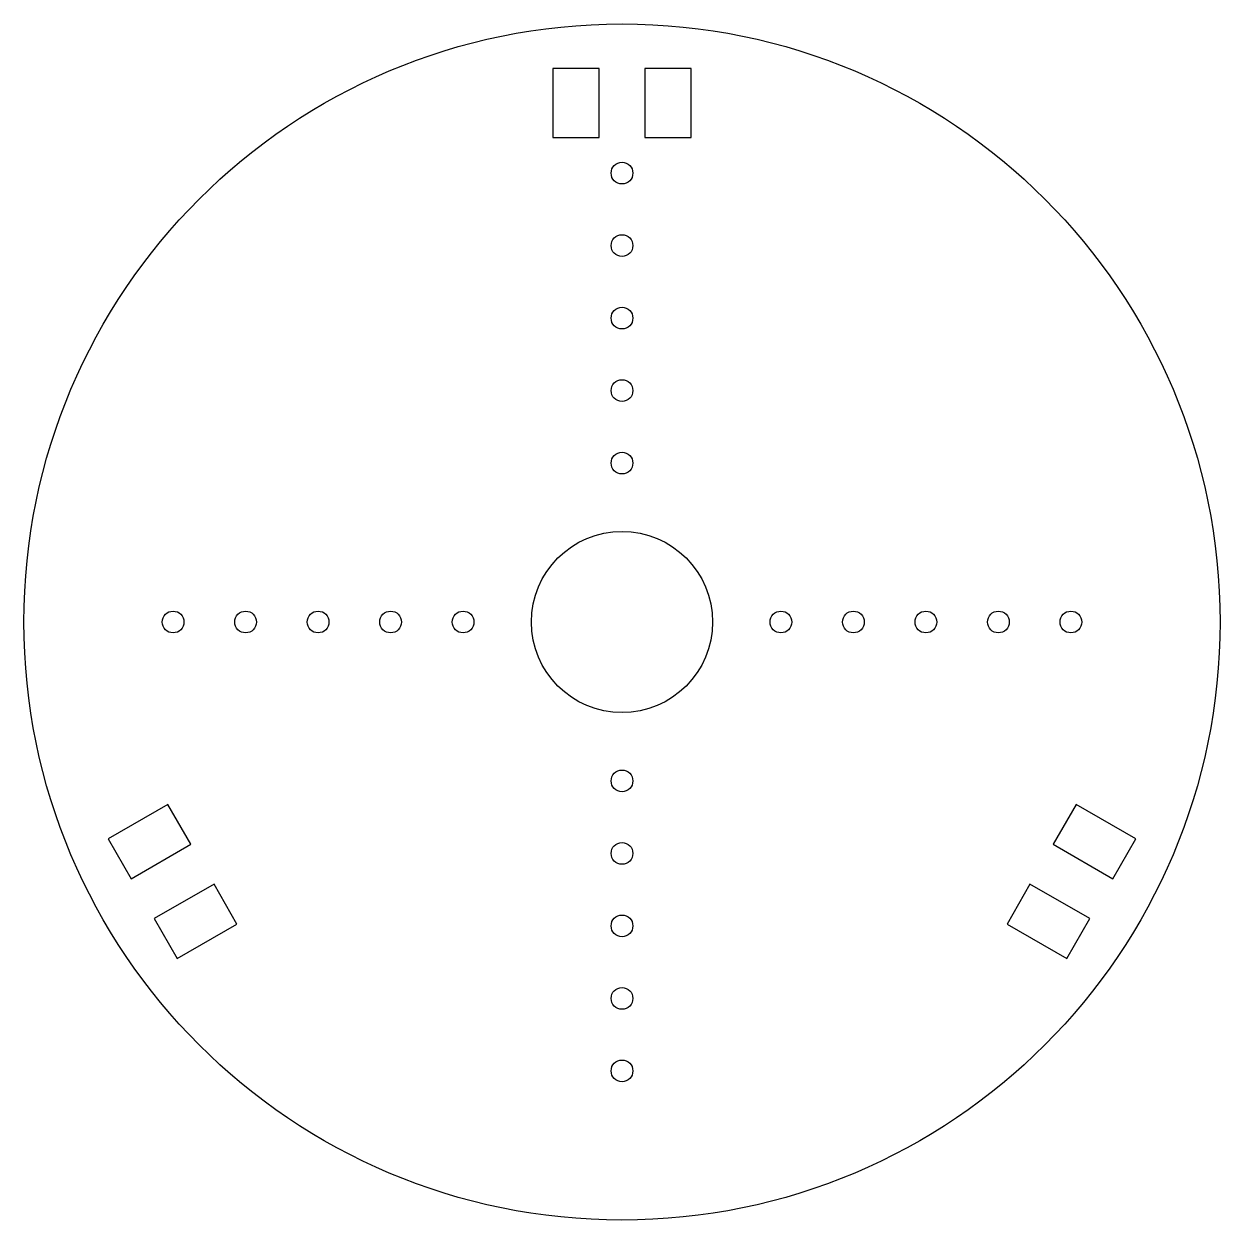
# Model space of a CAD drawing. Extents: x -83 to 83, y -83 to 83.
import ezdxf

# ---------------------------------------------------------------- set-up
doc = ezdxf.new("R2010")
doc.units = 0
doc.layers.get('0').update_dxf_attribs({"linetype": 'CONTINUOUS'})

msp = doc.modelspace()

# ---------------------------------------------------------------- linework, layer by layer
at = {"color": 7, "linetype": 'CONTINUOUS'}
for p, q in [((-3.17, 76.35), (-9.53, 76.35)), ((-9.53, 76.35), (-9.53, 66.83)), ((-3.17, 66.83), (-3.17, 76.35)), ((9.53, 76.35), (3.17, 76.35)), ((3.17, 76.35), (3.17, 66.83)), ((9.53, 66.83), (9.53, 76.35)), ((-9.53, 66.83), (-3.17, 66.83)), ((3.17, 66.83), (9.53, 66.83)), ((-62.63, -25.16), (-70.88, -29.93)), ((-59.46, -30.66), (-62.63, -25.16)), ((62.63, -25.16), (59.46, -30.66)), ((70.88, -29.93), (62.63, -25.16)), ((-70.88, -29.93), (-67.71, -35.43)), ((-67.71, -35.43), (-59.46, -30.66)), ((59.46, -30.66), (67.71, -35.43)), ((67.71, -35.43), (70.88, -29.93)), ((-56.28, -36.16), (-64.53, -40.92)), ((-53.11, -41.66), (-56.28, -36.16)), ((56.28, -36.16), (53.11, -41.66)), ((64.53, -40.92), (56.28, -36.16)), ((-64.53, -40.92), (-61.36, -46.42)), ((61.36, -46.42), (64.53, -40.92)), ((-61.36, -46.42), (-53.11, -41.66)), ((53.11, -41.66), (61.36, -46.42))]:
    msp.add_line(p, q, dxfattribs=at)
for centre, radius in [((0, 0), 82.5), ((0, 61.92), 1.5), ((0, 51.92), 1.5), ((0, 41.92), 1.5), ((0, 31.92), 1.5), ((0, 21.92), 1.5), ((0, 0), 12.5), ((-61.92, 0), 1.5), ((-51.92, 0), 1.5), ((-41.92, 0), 1.5), ((-31.92, 0), 1.5), ((-21.92, 0), 1.5), ((21.92, 0), 1.5), ((31.92, 0), 1.5), ((41.92, 0), 1.5), ((51.92, 0), 1.5), ((61.92, 0), 1.5), ((0, -21.92), 1.5), ((0, -31.92), 1.5), ((0, -41.92), 1.5), ((0, -51.92), 1.5), ((0, -61.92), 1.5)]:
    msp.add_circle(centre, radius, dxfattribs=at)

doc.saveas('drawing.dxf')
